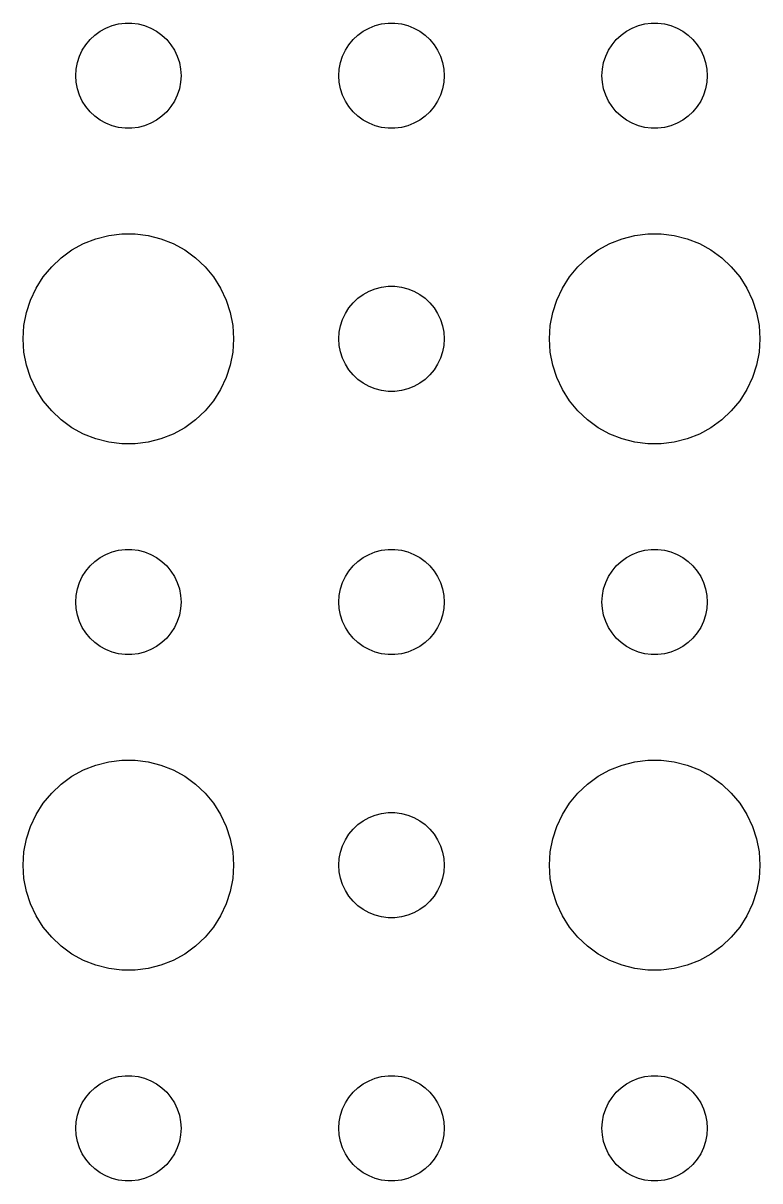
# Model space of a CAD drawing. Header units: metres. Extents: x -134 to 134, y -134 to 134.
# Drawn here: x -25.5 to -4.5, y 28.5 to 61.5 of the extents above; entities that cross this region are included whole.
import ezdxf

# ---------------------------------------------------------------- set-up
doc = ezdxf.new("R2010")
doc.units = ezdxf.units.M

msp = doc.modelspace()

# ---------------------------------------------------------------- linework, layer by layer
for p, q in [((-23.1387, 61.3572), (-22.9635, 61.4266)), ((-22.9635, 61.4266), (-22.7811, 61.4734)), ((-22.7811, 61.4734), (-22.5942, 61.497)), ((-22.5942, 61.497), (-22.4058, 61.497)), ((-22.4058, 61.497), (-22.2189, 61.4734)), ((-22.2189, 61.4734), (-22.0365, 61.4266)), ((-22.0365, 61.4266), (-21.8613, 61.3572)), ((-15.6387, 61.3572), (-15.4635, 61.4266)), ((-15.4635, 61.4266), (-15.2811, 61.4734)), ((-15.2811, 61.4734), (-15.0942, 61.497)), ((-15.0942, 61.497), (-14.9058, 61.497)), ((-14.9058, 61.497), (-14.7189, 61.4734)), ((-14.7189, 61.4734), (-14.5365, 61.4266)), ((-14.5365, 61.4266), (-14.3613, 61.3572)), ((-8.13866, 61.3572), (-7.96352, 61.4266)), ((-7.96352, 61.4266), (-7.78107, 61.4734)), ((-7.78107, 61.4734), (-7.59418, 61.497)), ((-7.59418, 61.497), (-7.40581, 61.497)), ((-7.40581, 61.497), (-7.21892, 61.4734)), ((-7.21892, 61.4734), (-7.03647, 61.4266)), ((-7.03647, 61.4266), (-6.86133, 61.3572)), ((-23.5934, 61.0268), (-23.4561, 61.1558)), ((-23.4561, 61.1558), (-23.3037, 61.2665)), ((-23.3037, 61.2665), (-23.1387, 61.3572)), ((-21.8613, 61.3572), (-21.6963, 61.2665)), ((-21.6963, 61.2665), (-21.5439, 61.1558)), ((-21.5439, 61.1558), (-21.4065, 61.0268)), ((-16.0934, 61.0268), (-15.9561, 61.1558)), ((-15.9561, 61.1558), (-15.8037, 61.2665)), ((-15.8037, 61.2665), (-15.6387, 61.3572)), ((-14.3613, 61.3572), (-14.1963, 61.2665)), ((-14.1963, 61.2665), (-14.0439, 61.1558)), ((-14.0439, 61.1558), (-13.9065, 61.0268)), ((-8.59344, 61.0268), (-8.45613, 61.1558)), ((-8.45613, 61.1558), (-8.30373, 61.2665)), ((-8.30373, 61.2665), (-8.13866, 61.3572)), ((-6.86133, 61.3572), (-6.69626, 61.2665)), ((-6.69626, 61.2665), (-6.54385, 61.1558)), ((-6.54385, 61.1558), (-6.40654, 61.0268)), ((-23.8947, 60.5522), (-23.8145, 60.7226)), ((-23.8145, 60.7226), (-23.7135, 60.8817)), ((-23.7135, 60.8817), (-23.5934, 61.0268)), ((-21.4065, 61.0268), (-21.2865, 60.8817)), ((-21.2865, 60.8817), (-21.1855, 60.7226)), ((-21.1855, 60.7226), (-21.1053, 60.5522)), ((-16.3947, 60.5522), (-16.3145, 60.7226)), ((-16.3145, 60.7226), (-16.2135, 60.8817)), ((-16.2135, 60.8817), (-16.0934, 61.0268)), ((-13.9065, 61.0268), (-13.7865, 60.8817)), ((-13.7865, 60.8817), (-13.6855, 60.7226)), ((-13.6855, 60.7226), (-13.6053, 60.5522)), ((-8.89465, 60.5522), (-8.81445, 60.7226)), ((-8.81445, 60.7226), (-8.71352, 60.8817)), ((-8.71352, 60.8817), (-8.59344, 61.0268)), ((-6.40654, 61.0268), (-6.28647, 60.8817)), ((-6.28647, 60.8817), (-6.18553, 60.7226)), ((-6.18553, 60.7226), (-6.10533, 60.5522)), ((-23.9529, 60.373), (-23.8947, 60.5522)), ((-21.1053, 60.5522), (-21.0471, 60.373)), ((-16.4529, 60.373), (-16.3947, 60.5522)), ((-13.6053, 60.5522), (-13.5471, 60.373)), ((-8.95287, 60.373), (-8.89465, 60.5522)), ((-6.10533, 60.5522), (-6.04712, 60.373)), ((-24, 60), (-23.9882, 60.188)), ((-23.9882, 60.188), (-23.9529, 60.373)), ((-21.0471, 60.373), (-21.0118, 60.188)), ((-21.0118, 60.188), (-21, 60)), ((-16.5, 60), (-16.4882, 60.188)), ((-16.4882, 60.188), (-16.4529, 60.373)), ((-13.5471, 60.373), (-13.5118, 60.188)), ((-13.5118, 60.188), (-13.5, 60)), ((-9, 60), (-8.98816, 60.188)), ((-8.98816, 60.188), (-8.95287, 60.373)), ((-6.04712, 60.373), (-6.01183, 60.188)), ((-6.01183, 60.188), (-6, 60)), ((-23.9882, 59.812), (-24, 60)), ((-23.9529, 59.627), (-23.9882, 59.812)), ((-21.0118, 59.812), (-21.0471, 59.627)), ((-21, 60), (-21.0118, 59.812)), ((-16.4882, 59.812), (-16.5, 60)), ((-16.4529, 59.627), (-16.4882, 59.812)), ((-13.5118, 59.812), (-13.5471, 59.627)), ((-13.5, 60), (-13.5118, 59.812)), ((-8.98816, 59.812), (-9, 60)), ((-8.95287, 59.627), (-8.98816, 59.812)), ((-6.01183, 59.812), (-6.04712, 59.627)), ((-6, 60), (-6.01183, 59.812)), ((-23.8947, 59.4478), (-23.9529, 59.627)), ((-23.8145, 59.2774), (-23.8947, 59.4478)), ((-21.1053, 59.4478), (-21.1855, 59.2774)), ((-21.0471, 59.627), (-21.1053, 59.4478)), ((-16.3947, 59.4478), (-16.4529, 59.627)), ((-16.3145, 59.2774), (-16.3947, 59.4478)), ((-13.6053, 59.4478), (-13.6855, 59.2774)), ((-13.5471, 59.627), (-13.6053, 59.4478)), ((-8.89465, 59.4478), (-8.95287, 59.627)), ((-8.81445, 59.2774), (-8.89465, 59.4478)), ((-6.10533, 59.4478), (-6.18553, 59.2774)), ((-6.04712, 59.627), (-6.10533, 59.4478)), ((-23.7135, 59.1183), (-23.8145, 59.2774)), ((-23.5934, 58.9732), (-23.7135, 59.1183)), ((-21.2865, 59.1183), (-21.4065, 58.9732)), ((-21.1855, 59.2774), (-21.2865, 59.1183)), ((-16.2135, 59.1183), (-16.3145, 59.2774)), ((-16.0934, 58.9732), (-16.2135, 59.1183)), ((-13.7865, 59.1183), (-13.9065, 58.9732)), ((-13.6855, 59.2774), (-13.7865, 59.1183)), ((-8.71352, 59.1183), (-8.81445, 59.2774)), ((-8.59344, 58.9732), (-8.71352, 59.1183)), ((-6.28647, 59.1183), (-6.40654, 58.9732)), ((-6.18553, 59.2774), (-6.28647, 59.1183)), ((-23.4561, 58.8442), (-23.5934, 58.9732)), ((-23.3037, 58.7335), (-23.4561, 58.8442)), ((-23.1387, 58.6428), (-23.3037, 58.7335)), ((-21.6963, 58.7335), (-21.8613, 58.6428)), ((-21.5439, 58.8442), (-21.6963, 58.7335)), ((-21.4065, 58.9732), (-21.5439, 58.8442)), ((-15.9561, 58.8442), (-16.0934, 58.9732)), ((-15.8037, 58.7335), (-15.9561, 58.8442)), ((-15.6387, 58.6428), (-15.8037, 58.7335)), ((-14.1963, 58.7335), (-14.3613, 58.6428)), ((-14.0439, 58.8442), (-14.1963, 58.7335)), ((-13.9065, 58.9732), (-14.0439, 58.8442)), ((-8.45613, 58.8442), (-8.59344, 58.9732)), ((-8.30373, 58.7335), (-8.45613, 58.8442)), ((-8.13866, 58.6428), (-8.30373, 58.7335)), ((-6.69626, 58.7335), (-6.86133, 58.6428)), ((-6.54385, 58.8442), (-6.69626, 58.7335)), ((-6.40654, 58.9732), (-6.54385, 58.8442)), ((-22.9635, 58.5734), (-23.1387, 58.6428)), ((-22.7811, 58.5266), (-22.9635, 58.5734)), ((-22.5942, 58.503), (-22.7811, 58.5266)), ((-22.4058, 58.503), (-22.5942, 58.503)), ((-22.2189, 58.5266), (-22.4058, 58.503)), ((-22.0365, 58.5734), (-22.2189, 58.5266)), ((-21.8613, 58.6428), (-22.0365, 58.5734)), ((-15.4635, 58.5734), (-15.6387, 58.6428)), ((-15.2811, 58.5266), (-15.4635, 58.5734)), ((-15.0942, 58.503), (-15.2811, 58.5266)), ((-14.9058, 58.503), (-15.0942, 58.503)), ((-14.7189, 58.5266), (-14.9058, 58.503)), ((-14.5365, 58.5734), (-14.7189, 58.5266)), ((-14.3613, 58.6428), (-14.5365, 58.5734)), ((-7.96352, 58.5734), (-8.13866, 58.6428)), ((-7.78107, 58.5266), (-7.96352, 58.5734)), ((-7.59418, 58.503), (-7.78107, 58.5266)), ((-7.40581, 58.503), (-7.59418, 58.503)), ((-7.21892, 58.5266), (-7.40581, 58.503)), ((-7.03647, 58.5734), (-7.21892, 58.5266)), ((-6.86133, 58.6428), (-7.03647, 58.5734)), ((-23.427, 55.3532), (-23.0621, 55.4469)), ((-23.0621, 55.4469), (-22.6884, 55.4941)), ((-22.6884, 55.4941), (-22.3116, 55.4941)), ((-22.3116, 55.4941), (-21.9379, 55.4469)), ((-21.9379, 55.4469), (-21.5729, 55.3532)), ((-8.42705, 55.3532), (-8.06213, 55.4469)), ((-8.06213, 55.4469), (-7.68837, 55.4941)), ((-7.68837, 55.4941), (-7.31161, 55.4941)), ((-7.31161, 55.4941), (-6.93785, 55.4469)), ((-6.93785, 55.4469), (-6.57294, 55.3532)), ((-24.1075, 55.033), (-23.7773, 55.2145)), ((-23.7773, 55.2145), (-23.427, 55.3532)), ((-21.5729, 55.3532), (-21.2227, 55.2145)), ((-21.2227, 55.2145), (-20.8925, 55.033)), ((-9.10747, 55.033), (-8.77733, 55.2145)), ((-8.77733, 55.2145), (-8.42705, 55.3532)), ((-6.57294, 55.3532), (-6.22266, 55.2145)), ((-6.22266, 55.2145), (-5.89252, 55.033)), ((-24.6869, 54.5536), (-24.4123, 54.8115)), ((-24.4123, 54.8115), (-24.1075, 55.033)), ((-20.8925, 55.033), (-20.5877, 54.8115)), ((-20.5877, 54.8115), (-20.3131, 54.5536)), ((-9.6869, 54.5536), (-9.41226, 54.8115)), ((-9.41226, 54.8115), (-9.10747, 55.033)), ((-5.89252, 55.033), (-5.58772, 54.8115)), ((-5.58772, 54.8115), (-5.31308, 54.5536)), ((-24.927, 54.2634), (-24.6869, 54.5536)), ((-20.3131, 54.5536), (-20.0729, 54.2634)), ((-9.92705, 54.2634), (-9.6869, 54.5536)), ((-5.31308, 54.5536), (-5.07294, 54.2634)), ((-25.1289, 53.9453), (-24.927, 54.2634)), ((-20.0729, 54.2634), (-19.8711, 53.9453)), ((-10.1289, 53.9453), (-9.92705, 54.2634)), ((-5.07294, 54.2634), (-4.87108, 53.9453)), ((-25.2893, 53.6044), (-25.1289, 53.9453)), ((-19.8711, 53.9453), (-19.7107, 53.6044)), ((-15.8037, 53.7665), (-15.6387, 53.8572)), ((-15.6387, 53.8572), (-15.4635, 53.9266)), ((-15.4635, 53.9266), (-15.2811, 53.9734)), ((-15.2811, 53.9734), (-15.0942, 53.997)), ((-15.0942, 53.997), (-14.9058, 53.997)), ((-14.9058, 53.997), (-14.7189, 53.9734)), ((-14.7189, 53.9734), (-14.5365, 53.9266)), ((-14.5365, 53.9266), (-14.3613, 53.8572)), ((-14.3613, 53.8572), (-14.1963, 53.7665)), ((-10.2893, 53.6044), (-10.1289, 53.9453)), ((-4.87108, 53.9453), (-4.71066, 53.6044)), ((-25.4057, 53.2461), (-25.2893, 53.6044)), ((-19.7107, 53.6044), (-19.5942, 53.2461)), ((-16.2135, 53.3817), (-16.0934, 53.5268)), ((-16.0934, 53.5268), (-15.9561, 53.6558)), ((-15.9561, 53.6558), (-15.8037, 53.7665)), ((-14.1963, 53.7665), (-14.0439, 53.6558)), ((-14.0439, 53.6558), (-13.9065, 53.5268)), ((-13.9065, 53.5268), (-13.7865, 53.3817)), ((-10.4057, 53.2461), (-10.2893, 53.6044)), ((-4.71066, 53.6044), (-4.59424, 53.2461)), ((-25.4763, 52.876), (-25.4057, 53.2461)), ((-19.5942, 53.2461), (-19.5237, 52.876)), ((-16.3947, 53.0522), (-16.3145, 53.2226)), ((-16.3145, 53.2226), (-16.2135, 53.3817)), ((-13.7865, 53.3817), (-13.6855, 53.2226)), ((-13.6855, 53.2226), (-13.6053, 53.0522)), ((-10.4763, 52.876), (-10.4057, 53.2461)), ((-4.59424, 53.2461), (-4.52365, 52.876)), ((-25.5, 52.5), (-25.4763, 52.876)), ((-19.5237, 52.876), (-19.5, 52.5)), ((-16.4882, 52.688), (-16.4529, 52.873)), ((-16.4529, 52.873), (-16.3947, 53.0522)), ((-13.6053, 53.0522), (-13.5471, 52.873)), ((-13.5471, 52.873), (-13.5118, 52.688)), ((-10.5, 52.5), (-10.4763, 52.876)), ((-4.52365, 52.876), (-4.5, 52.5)), ((-25.4763, 52.124), (-25.5, 52.5)), ((-19.5, 52.5), (-19.5237, 52.124)), ((-16.5, 52.5), (-16.4882, 52.688)), ((-16.4882, 52.312), (-16.5, 52.5)), ((-13.5118, 52.688), (-13.5, 52.5)), ((-13.5, 52.5), (-13.5118, 52.312)), ((-10.4763, 52.124), (-10.5, 52.5)), ((-4.5, 52.5), (-4.52365, 52.124)), ((-16.4529, 52.127), (-16.4882, 52.312)), ((-13.5118, 52.312), (-13.5471, 52.127)), ((-25.4057, 51.7539), (-25.4763, 52.124)), ((-19.5237, 52.124), (-19.5942, 51.7539)), ((-16.3947, 51.9478), (-16.4529, 52.127)), ((-16.3145, 51.7774), (-16.3947, 51.9478)), ((-13.6053, 51.9478), (-13.6855, 51.7774)), ((-13.5471, 52.127), (-13.6053, 51.9478)), ((-10.4057, 51.7539), (-10.4763, 52.124)), ((-4.52365, 52.124), (-4.59424, 51.7539)), ((-25.2893, 51.3956), (-25.4057, 51.7539)), ((-19.5942, 51.7539), (-19.7107, 51.3956)), ((-16.2135, 51.6183), (-16.3145, 51.7774)), ((-16.0934, 51.4732), (-16.2135, 51.6183)), ((-15.9561, 51.3442), (-16.0934, 51.4732)), ((-13.9065, 51.4732), (-14.0439, 51.3442)), ((-13.7865, 51.6183), (-13.9065, 51.4732)), ((-13.6855, 51.7774), (-13.7865, 51.6183)), ((-10.2893, 51.3956), (-10.4057, 51.7539)), ((-4.59424, 51.7539), (-4.71066, 51.3956)), ((-25.1289, 51.0547), (-25.2893, 51.3956)), ((-19.7107, 51.3956), (-19.8711, 51.0547)), ((-15.8037, 51.2335), (-15.9561, 51.3442)), ((-15.6387, 51.1428), (-15.8037, 51.2335)), ((-15.4635, 51.0734), (-15.6387, 51.1428)), ((-14.3613, 51.1428), (-14.5365, 51.0734)), ((-14.1963, 51.2335), (-14.3613, 51.1428)), ((-14.0439, 51.3442), (-14.1963, 51.2335)), ((-10.1289, 51.0547), (-10.2893, 51.3956)), ((-4.71066, 51.3956), (-4.87108, 51.0547)), ((-24.927, 50.7366), (-25.1289, 51.0547)), ((-19.8711, 51.0547), (-20.0729, 50.7366)), ((-15.2811, 51.0266), (-15.4635, 51.0734)), ((-15.0942, 51.003), (-15.2811, 51.0266)), ((-14.9058, 51.003), (-15.0942, 51.003)), ((-14.7189, 51.0266), (-14.9058, 51.003)), ((-14.5365, 51.0734), (-14.7189, 51.0266)), ((-9.92705, 50.7366), (-10.1289, 51.0547)), ((-4.87108, 51.0547), (-5.07294, 50.7366)), ((-24.6869, 50.4464), (-24.927, 50.7366)), ((-20.0729, 50.7366), (-20.3131, 50.4464)), ((-9.6869, 50.4464), (-9.92705, 50.7366)), ((-5.07294, 50.7366), (-5.31308, 50.4464)), ((-24.4123, 50.1885), (-24.6869, 50.4464)), ((-24.1075, 49.967), (-24.4123, 50.1885)), ((-20.5877, 50.1885), (-20.8925, 49.967)), ((-20.3131, 50.4464), (-20.5877, 50.1885)), ((-9.41226, 50.1885), (-9.6869, 50.4464)), ((-9.10747, 49.967), (-9.41226, 50.1885)), ((-5.58772, 50.1885), (-5.89252, 49.967)), ((-5.31308, 50.4464), (-5.58772, 50.1885)), ((-23.7773, 49.7855), (-24.1075, 49.967)), ((-20.8925, 49.967), (-21.2227, 49.7855)), ((-8.77733, 49.7855), (-9.10747, 49.967)), ((-5.89252, 49.967), (-6.22266, 49.7855)), ((-23.427, 49.6468), (-23.7773, 49.7855)), ((-23.0621, 49.5531), (-23.427, 49.6468)), ((-22.6884, 49.5059), (-23.0621, 49.5531)), ((-22.3116, 49.5059), (-22.6884, 49.5059)), ((-21.9379, 49.5531), (-22.3116, 49.5059)), ((-21.5729, 49.6468), (-21.9379, 49.5531)), ((-21.2227, 49.7855), (-21.5729, 49.6468)), ((-8.42705, 49.6468), (-8.77733, 49.7855)), ((-8.06213, 49.5531), (-8.42705, 49.6468)), ((-7.68837, 49.5059), (-8.06213, 49.5531)), ((-7.31161, 49.5059), (-7.68837, 49.5059)), ((-6.93785, 49.5531), (-7.31161, 49.5059)), ((-6.57294, 49.6468), (-6.93785, 49.5531)), ((-6.22266, 49.7855), (-6.57294, 49.6468)), ((-23.4561, 46.1558), (-23.3037, 46.2665)), ((-23.3037, 46.2665), (-23.1387, 46.3572)), ((-23.1387, 46.3572), (-22.9635, 46.4266)), ((-22.9635, 46.4266), (-22.7811, 46.4734)), ((-22.7811, 46.4734), (-22.5942, 46.497)), ((-22.5942, 46.497), (-22.4058, 46.497)), ((-22.4058, 46.497), (-22.2189, 46.4734)), ((-22.2189, 46.4734), (-22.0365, 46.4266)), ((-22.0365, 46.4266), (-21.8613, 46.3572)), ((-21.8613, 46.3572), (-21.6963, 46.2665)), ((-21.6963, 46.2665), (-21.5439, 46.1558)), ((-15.9561, 46.1558), (-15.8037, 46.2665)), ((-15.8037, 46.2665), (-15.6387, 46.3572)), ((-15.6387, 46.3572), (-15.4635, 46.4266)), ((-15.4635, 46.4266), (-15.2811, 46.4734)), ((-15.2811, 46.4734), (-15.0942, 46.497)), ((-15.0942, 46.497), (-14.9058, 46.497)), ((-14.9058, 46.497), (-14.7189, 46.4734)), ((-14.7189, 46.4734), (-14.5365, 46.4266)), ((-14.5365, 46.4266), (-14.3613, 46.3572)), ((-14.3613, 46.3572), (-14.1963, 46.2665)), ((-14.1963, 46.2665), (-14.0439, 46.1558)), ((-8.45613, 46.1558), (-8.30373, 46.2665)), ((-8.30373, 46.2665), (-8.13866, 46.3572)), ((-8.13866, 46.3572), (-7.96352, 46.4266)), ((-7.96352, 46.4266), (-7.78107, 46.4734)), ((-7.78107, 46.4734), (-7.59418, 46.497)), ((-7.59418, 46.497), (-7.40581, 46.497)), ((-7.40581, 46.497), (-7.21892, 46.4734)), ((-7.21892, 46.4734), (-7.03647, 46.4266)), ((-7.03647, 46.4266), (-6.86133, 46.3572)), ((-6.86133, 46.3572), (-6.69626, 46.2665)), ((-6.69626, 46.2665), (-6.54385, 46.1558)), ((-23.8145, 45.7226), (-23.7135, 45.8817)), ((-23.7135, 45.8817), (-23.5934, 46.0268)), ((-23.5934, 46.0268), (-23.4561, 46.1558)), ((-21.5439, 46.1558), (-21.4065, 46.0268)), ((-21.4065, 46.0268), (-21.2865, 45.8817)), ((-21.2865, 45.8817), (-21.1855, 45.7226)), ((-16.3145, 45.7226), (-16.2135, 45.8817)), ((-16.2135, 45.8817), (-16.0934, 46.0268)), ((-16.0934, 46.0268), (-15.9561, 46.1558)), ((-14.0439, 46.1558), (-13.9065, 46.0268)), ((-13.9065, 46.0268), (-13.7865, 45.8817)), ((-13.7865, 45.8817), (-13.6855, 45.7226)), ((-8.81445, 45.7226), (-8.71352, 45.8817)), ((-8.71352, 45.8817), (-8.59344, 46.0268)), ((-8.59344, 46.0268), (-8.45613, 46.1558)), ((-6.54385, 46.1558), (-6.40654, 46.0268)), ((-6.40654, 46.0268), (-6.28647, 45.8817)), ((-6.28647, 45.8817), (-6.18553, 45.7226)), ((-23.9529, 45.373), (-23.8947, 45.5522)), ((-23.8947, 45.5522), (-23.8145, 45.7226)), ((-21.1855, 45.7226), (-21.1053, 45.5522)), ((-21.1053, 45.5522), (-21.0471, 45.373)), ((-16.4529, 45.373), (-16.3947, 45.5522)), ((-16.3947, 45.5522), (-16.3145, 45.7226)), ((-13.6855, 45.7226), (-13.6053, 45.5522)), ((-13.6053, 45.5522), (-13.5471, 45.373)), ((-8.95287, 45.373), (-8.89465, 45.5522)), ((-8.89465, 45.5522), (-8.81445, 45.7226)), ((-6.18553, 45.7226), (-6.10533, 45.5522)), ((-6.10533, 45.5522), (-6.04712, 45.373)), ((-23.9882, 45.188), (-23.9529, 45.373)), ((-21.0471, 45.373), (-21.0118, 45.188)), ((-16.4882, 45.188), (-16.4529, 45.373)), ((-13.5471, 45.373), (-13.5118, 45.188)), ((-8.98816, 45.188), (-8.95287, 45.373)), ((-6.04712, 45.373), (-6.01183, 45.188)), ((-24, 45), (-23.9882, 45.188)), ((-23.9882, 44.812), (-24, 45)), ((-21.0118, 45.188), (-21, 45)), ((-21, 45), (-21.0118, 44.812)), ((-16.5, 45), (-16.4882, 45.188)), ((-16.4882, 44.812), (-16.5, 45)), ((-13.5118, 45.188), (-13.5, 45)), ((-13.5, 45), (-13.5118, 44.812)), ((-9, 45), (-8.98816, 45.188)), ((-8.98816, 44.812), (-9, 45)), ((-6.01183, 45.188), (-6, 45)), ((-6, 45), (-6.01183, 44.812)), ((-23.9529, 44.627), (-23.9882, 44.812)), ((-23.8947, 44.4478), (-23.9529, 44.627)), ((-21.0471, 44.627), (-21.1053, 44.4478)), ((-21.0118, 44.812), (-21.0471, 44.627)), ((-16.4529, 44.627), (-16.4882, 44.812)), ((-16.3947, 44.4478), (-16.4529, 44.627)), ((-13.5471, 44.627), (-13.6053, 44.4478)), ((-13.5118, 44.812), (-13.5471, 44.627)), ((-8.95287, 44.627), (-8.98816, 44.812)), ((-8.89465, 44.4478), (-8.95287, 44.627)), ((-6.04712, 44.627), (-6.10533, 44.4478)), ((-6.01183, 44.812), (-6.04712, 44.627)), ((-23.8145, 44.2774), (-23.8947, 44.4478)), ((-23.7135, 44.1183), (-23.8145, 44.2774)), ((-21.1855, 44.2774), (-21.2865, 44.1183)), ((-21.1053, 44.4478), (-21.1855, 44.2774)), ((-16.3145, 44.2774), (-16.3947, 44.4478)), ((-16.2135, 44.1183), (-16.3145, 44.2774)), ((-13.6855, 44.2774), (-13.7865, 44.1183)), ((-13.6053, 44.4478), (-13.6855, 44.2774)), ((-8.81445, 44.2774), (-8.89465, 44.4478)), ((-8.71352, 44.1183), (-8.81445, 44.2774)), ((-6.18553, 44.2774), (-6.28647, 44.1183)), ((-6.10533, 44.4478), (-6.18553, 44.2774)), ((-23.5934, 43.9732), (-23.7135, 44.1183)), ((-23.4561, 43.8442), (-23.5934, 43.9732)), ((-21.4065, 43.9732), (-21.5439, 43.8442)), ((-21.2865, 44.1183), (-21.4065, 43.9732)), ((-16.0934, 43.9732), (-16.2135, 44.1183)), ((-15.9561, 43.8442), (-16.0934, 43.9732)), ((-13.9065, 43.9732), (-14.0439, 43.8442)), ((-13.7865, 44.1183), (-13.9065, 43.9732)), ((-8.59344, 43.9732), (-8.71352, 44.1183)), ((-8.45613, 43.8442), (-8.59344, 43.9732)), ((-6.40654, 43.9732), (-6.54385, 43.8442)), ((-6.28647, 44.1183), (-6.40654, 43.9732)), ((-23.3037, 43.7335), (-23.4561, 43.8442)), ((-23.1387, 43.6428), (-23.3037, 43.7335)), ((-22.9635, 43.5734), (-23.1387, 43.6428)), ((-22.7811, 43.5266), (-22.9635, 43.5734)), ((-22.0365, 43.5734), (-22.2189, 43.5266)), ((-21.8613, 43.6428), (-22.0365, 43.5734)), ((-21.6963, 43.7335), (-21.8613, 43.6428)), ((-21.5439, 43.8442), (-21.6963, 43.7335)), ((-15.8037, 43.7335), (-15.9561, 43.8442)), ((-15.6387, 43.6428), (-15.8037, 43.7335)), ((-15.4635, 43.5734), (-15.6387, 43.6428)), ((-15.2811, 43.5266), (-15.4635, 43.5734)), ((-14.5365, 43.5734), (-14.7189, 43.5266)), ((-14.3613, 43.6428), (-14.5365, 43.5734)), ((-14.1963, 43.7335), (-14.3613, 43.6428)), ((-14.0439, 43.8442), (-14.1963, 43.7335)), ((-8.30373, 43.7335), (-8.45613, 43.8442)), ((-8.13866, 43.6428), (-8.30373, 43.7335)), ((-7.96352, 43.5734), (-8.13866, 43.6428)), ((-7.78107, 43.5266), (-7.96352, 43.5734)), ((-7.03647, 43.5734), (-7.21892, 43.5266)), ((-6.86133, 43.6428), (-7.03647, 43.5734)), ((-6.69626, 43.7335), (-6.86133, 43.6428)), ((-6.54385, 43.8442), (-6.69626, 43.7335)), ((-22.5942, 43.503), (-22.7811, 43.5266)), ((-22.4058, 43.503), (-22.5942, 43.503)), ((-22.2189, 43.5266), (-22.4058, 43.503)), ((-15.0942, 43.503), (-15.2811, 43.5266)), ((-14.9058, 43.503), (-15.0942, 43.503)), ((-14.7189, 43.5266), (-14.9058, 43.503)), ((-7.59418, 43.503), (-7.78107, 43.5266)), ((-7.40581, 43.503), (-7.59418, 43.503)), ((-7.21892, 43.5266), (-7.40581, 43.503)), ((-23.7773, 40.2145), (-23.427, 40.3532)), ((-23.427, 40.3532), (-23.0621, 40.4469)), ((-23.0621, 40.4469), (-22.6884, 40.4941)), ((-22.6884, 40.4941), (-22.3116, 40.4941)), ((-22.3116, 40.4941), (-21.9379, 40.4469)), ((-21.9379, 40.4469), (-21.5729, 40.3532)), ((-21.5729, 40.3532), (-21.2227, 40.2145)), ((-8.77733, 40.2145), (-8.42705, 40.3532)), ((-8.42705, 40.3532), (-8.06213, 40.4469)), ((-8.06213, 40.4469), (-7.68837, 40.4941)), ((-7.68837, 40.4941), (-7.31161, 40.4941)), ((-7.31161, 40.4941), (-6.93785, 40.4469)), ((-6.93785, 40.4469), (-6.57294, 40.3532)), ((-6.57294, 40.3532), (-6.22266, 40.2145)), ((-24.4123, 39.8115), (-24.1075, 40.033)), ((-24.1075, 40.033), (-23.7773, 40.2145)), ((-21.2227, 40.2145), (-20.8925, 40.033)), ((-20.8925, 40.033), (-20.5877, 39.8115)), ((-9.41226, 39.8115), (-9.10747, 40.033)), ((-9.10747, 40.033), (-8.77733, 40.2145)), ((-6.22266, 40.2145), (-5.89252, 40.033)), ((-5.89252, 40.033), (-5.58772, 39.8115)), ((-24.6869, 39.5536), (-24.4123, 39.8115)), ((-20.5877, 39.8115), (-20.3131, 39.5536)), ((-9.6869, 39.5536), (-9.41226, 39.8115)), ((-5.58772, 39.8115), (-5.31308, 39.5536)), ((-25.1289, 38.9453), (-24.927, 39.2634)), ((-24.927, 39.2634), (-24.6869, 39.5536)), ((-20.3131, 39.5536), (-20.0729, 39.2634)), ((-20.0729, 39.2634), (-19.8711, 38.9453)), ((-10.1289, 38.9453), (-9.92705, 39.2634)), ((-9.92705, 39.2634), (-9.6869, 39.5536)), ((-5.31308, 39.5536), (-5.07294, 39.2634)), ((-5.07294, 39.2634), (-4.87108, 38.9453)), ((-25.2893, 38.6044), (-25.1289, 38.9453)), ((-19.8711, 38.9453), (-19.7107, 38.6044)), ((-15.4635, 38.9266), (-15.2811, 38.9734)), ((-15.2811, 38.9734), (-15.0942, 38.997)), ((-15.0942, 38.997), (-14.9058, 38.997)), ((-14.9058, 38.997), (-14.7189, 38.9734)), ((-14.7189, 38.9734), (-14.5365, 38.9266)), ((-10.2893, 38.6044), (-10.1289, 38.9453)), ((-4.87108, 38.9453), (-4.71066, 38.6044)), ((-25.4057, 38.2461), (-25.2893, 38.6044)), ((-19.7107, 38.6044), (-19.5942, 38.2461)), ((-16.0934, 38.5268), (-15.9561, 38.6558)), ((-15.9561, 38.6558), (-15.8037, 38.7665)), ((-15.8037, 38.7665), (-15.6387, 38.8572)), ((-15.6387, 38.8572), (-15.4635, 38.9266)), ((-14.5365, 38.9266), (-14.3613, 38.8572)), ((-14.3613, 38.8572), (-14.1963, 38.7665)), ((-14.1963, 38.7665), (-14.0439, 38.6558)), ((-14.0439, 38.6558), (-13.9065, 38.5268)), ((-10.4057, 38.2461), (-10.2893, 38.6044)), ((-4.71066, 38.6044), (-4.59424, 38.2461)), ((-16.3145, 38.2226), (-16.2135, 38.3817)), ((-16.2135, 38.3817), (-16.0934, 38.5268)), ((-13.9065, 38.5268), (-13.7865, 38.3817)), ((-13.7865, 38.3817), (-13.6855, 38.2226)), ((-25.4763, 37.876), (-25.4057, 38.2461)), ((-19.5942, 38.2461), (-19.5237, 37.876)), ((-16.4529, 37.873), (-16.3947, 38.0522)), ((-16.3947, 38.0522), (-16.3145, 38.2226)), ((-13.6855, 38.2226), (-13.6053, 38.0522)), ((-13.6053, 38.0522), (-13.5471, 37.873)), ((-10.4763, 37.876), (-10.4057, 38.2461)), ((-4.59424, 38.2461), (-4.52365, 37.876)), ((-25.5, 37.5), (-25.4763, 37.876)), ((-19.5237, 37.876), (-19.5, 37.5)), ((-16.5, 37.5), (-16.4882, 37.688)), ((-16.4882, 37.688), (-16.4529, 37.873)), ((-13.5471, 37.873), (-13.5118, 37.688)), ((-13.5118, 37.688), (-13.5, 37.5)), ((-10.5, 37.5), (-10.4763, 37.876)), ((-4.52365, 37.876), (-4.5, 37.5)), ((-25.4763, 37.124), (-25.5, 37.5)), ((-19.5, 37.5), (-19.5237, 37.124)), ((-16.4882, 37.312), (-16.5, 37.5)), ((-16.4529, 37.127), (-16.4882, 37.312)), ((-13.5118, 37.312), (-13.5471, 37.127)), ((-13.5, 37.5), (-13.5118, 37.312)), ((-10.4763, 37.124), (-10.5, 37.5)), ((-4.5, 37.5), (-4.52365, 37.124)), ((-25.4057, 36.7539), (-25.4763, 37.124)), ((-19.5237, 37.124), (-19.5942, 36.7539)), ((-16.3947, 36.9478), (-16.4529, 37.127)), ((-13.5471, 37.127), (-13.6053, 36.9478)), ((-10.4057, 36.7539), (-10.4763, 37.124)), ((-4.52365, 37.124), (-4.59424, 36.7539)), ((-25.2893, 36.3956), (-25.4057, 36.7539)), ((-19.5942, 36.7539), (-19.7107, 36.3956)), ((-16.3145, 36.7774), (-16.3947, 36.9478)), ((-16.2135, 36.6183), (-16.3145, 36.7774)), ((-13.6855, 36.7774), (-13.7865, 36.6183)), ((-13.6053, 36.9478), (-13.6855, 36.7774)), ((-10.2893, 36.3956), (-10.4057, 36.7539)), ((-4.59424, 36.7539), (-4.71066, 36.3956)), ((-25.1289, 36.0547), (-25.2893, 36.3956)), ((-19.7107, 36.3956), (-19.8711, 36.0547)), ((-16.0934, 36.4732), (-16.2135, 36.6183)), ((-15.9561, 36.3442), (-16.0934, 36.4732)), ((-15.8037, 36.2335), (-15.9561, 36.3442)), ((-14.0439, 36.3442), (-14.1963, 36.2335)), ((-13.9065, 36.4732), (-14.0439, 36.3442)), ((-13.7865, 36.6183), (-13.9065, 36.4732)), ((-10.1289, 36.0547), (-10.2893, 36.3956)), ((-4.71066, 36.3956), (-4.87108, 36.0547)), ((-24.927, 35.7366), (-25.1289, 36.0547)), ((-19.8711, 36.0547), (-20.0729, 35.7366)), ((-15.6387, 36.1428), (-15.8037, 36.2335)), ((-15.4635, 36.0734), (-15.6387, 36.1428)), ((-15.2811, 36.0266), (-15.4635, 36.0734)), ((-15.0942, 36.003), (-15.2811, 36.0266)), ((-14.9058, 36.003), (-15.0942, 36.003)), ((-14.7189, 36.0266), (-14.9058, 36.003)), ((-14.5365, 36.0734), (-14.7189, 36.0266)), ((-14.3613, 36.1428), (-14.5365, 36.0734)), ((-14.1963, 36.2335), (-14.3613, 36.1428)), ((-9.92705, 35.7366), (-10.1289, 36.0547)), ((-4.87108, 36.0547), (-5.07294, 35.7366)), ((-24.6869, 35.4464), (-24.927, 35.7366)), ((-20.0729, 35.7366), (-20.3131, 35.4464)), ((-9.6869, 35.4464), (-9.92705, 35.7366)), ((-5.07294, 35.7366), (-5.31308, 35.4464)), ((-24.4123, 35.1885), (-24.6869, 35.4464)), ((-20.3131, 35.4464), (-20.5877, 35.1885)), ((-9.41226, 35.1885), (-9.6869, 35.4464)), ((-5.31308, 35.4464), (-5.58772, 35.1885)), ((-24.1075, 34.967), (-24.4123, 35.1885)), ((-20.5877, 35.1885), (-20.8925, 34.967)), ((-9.10747, 34.967), (-9.41226, 35.1885)), ((-5.58772, 35.1885), (-5.89252, 34.967)), ((-23.7773, 34.7855), (-24.1075, 34.967)), ((-23.427, 34.6468), (-23.7773, 34.7855)), ((-23.0621, 34.5531), (-23.427, 34.6468)), ((-21.5729, 34.6468), (-21.9379, 34.5531)), ((-21.2227, 34.7855), (-21.5729, 34.6468)), ((-20.8925, 34.967), (-21.2227, 34.7855)), ((-8.77733, 34.7855), (-9.10747, 34.967)), ((-8.42705, 34.6468), (-8.77733, 34.7855)), ((-8.06213, 34.5531), (-8.42705, 34.6468)), ((-6.57294, 34.6468), (-6.93785, 34.5531)), ((-6.22266, 34.7855), (-6.57294, 34.6468)), ((-5.89252, 34.967), (-6.22266, 34.7855)), ((-22.6884, 34.5059), (-23.0621, 34.5531)), ((-22.3116, 34.5059), (-22.6884, 34.5059)), ((-21.9379, 34.5531), (-22.3116, 34.5059)), ((-7.68837, 34.5059), (-8.06213, 34.5531)), ((-7.31161, 34.5059), (-7.68837, 34.5059)), ((-6.93785, 34.5531), (-7.31161, 34.5059)), ((-23.3037, 31.2665), (-23.1387, 31.3572)), ((-23.1387, 31.3572), (-22.9635, 31.4266)), ((-22.9635, 31.4266), (-22.7811, 31.4734)), ((-22.7811, 31.4734), (-22.5942, 31.497)), ((-22.5942, 31.497), (-22.4058, 31.497)), ((-22.4058, 31.497), (-22.2189, 31.4734)), ((-22.2189, 31.4734), (-22.0365, 31.4266)), ((-22.0365, 31.4266), (-21.8613, 31.3572)), ((-21.8613, 31.3572), (-21.6963, 31.2665)), ((-15.8037, 31.2665), (-15.6387, 31.3572)), ((-15.6387, 31.3572), (-15.4635, 31.4266)), ((-15.4635, 31.4266), (-15.2811, 31.4734)), ((-15.2811, 31.4734), (-15.0942, 31.497)), ((-15.0942, 31.497), (-14.9058, 31.497)), ((-14.9058, 31.497), (-14.7189, 31.4734)), ((-14.7189, 31.4734), (-14.5365, 31.4266)), ((-14.5365, 31.4266), (-14.3613, 31.3572)), ((-14.3613, 31.3572), (-14.1963, 31.2665)), ((-8.30373, 31.2665), (-8.13866, 31.3572)), ((-8.13866, 31.3572), (-7.96352, 31.4266)), ((-7.96352, 31.4266), (-7.78107, 31.4734)), ((-7.78107, 31.4734), (-7.59418, 31.497)), ((-7.59418, 31.497), (-7.40581, 31.497)), ((-7.40581, 31.497), (-7.21892, 31.4734)), ((-7.21892, 31.4734), (-7.03647, 31.4266)), ((-7.03647, 31.4266), (-6.86133, 31.3572)), ((-6.86133, 31.3572), (-6.69626, 31.2665)), ((-23.7135, 30.8817), (-23.5934, 31.0268)), ((-23.5934, 31.0268), (-23.4561, 31.1558)), ((-23.4561, 31.1558), (-23.3037, 31.2665)), ((-21.6963, 31.2665), (-21.5439, 31.1558)), ((-21.5439, 31.1558), (-21.4065, 31.0268)), ((-21.4065, 31.0268), (-21.2865, 30.8817)), ((-16.2135, 30.8817), (-16.0934, 31.0268)), ((-16.0934, 31.0268), (-15.9561, 31.1558)), ((-15.9561, 31.1558), (-15.8037, 31.2665)), ((-14.1963, 31.2665), (-14.0439, 31.1558)), ((-14.0439, 31.1558), (-13.9065, 31.0268)), ((-13.9065, 31.0268), (-13.7865, 30.8817)), ((-8.71352, 30.8817), (-8.59344, 31.0268)), ((-8.59344, 31.0268), (-8.45613, 31.1558)), ((-8.45613, 31.1558), (-8.30373, 31.2665)), ((-6.69626, 31.2665), (-6.54385, 31.1558)), ((-6.54385, 31.1558), (-6.40654, 31.0268)), ((-6.40654, 31.0268), (-6.28647, 30.8817)), ((-23.8947, 30.5522), (-23.8145, 30.7226)), ((-23.8145, 30.7226), (-23.7135, 30.8817)), ((-21.2865, 30.8817), (-21.1855, 30.7226)), ((-21.1855, 30.7226), (-21.1053, 30.5522)), ((-16.3947, 30.5522), (-16.3145, 30.7226)), ((-16.3145, 30.7226), (-16.2135, 30.8817)), ((-13.7865, 30.8817), (-13.6855, 30.7226)), ((-13.6855, 30.7226), (-13.6053, 30.5522)), ((-8.89465, 30.5522), (-8.81445, 30.7226)), ((-8.81445, 30.7226), (-8.71352, 30.8817)), ((-6.28647, 30.8817), (-6.18553, 30.7226)), ((-6.18553, 30.7226), (-6.10533, 30.5522)), ((-23.9882, 30.188), (-23.9529, 30.373)), ((-23.9529, 30.373), (-23.8947, 30.5522)), ((-21.1053, 30.5522), (-21.0471, 30.373)), ((-21.0471, 30.373), (-21.0118, 30.188)), ((-16.4882, 30.188), (-16.4529, 30.373)), ((-16.4529, 30.373), (-16.3947, 30.5522)), ((-13.6053, 30.5522), (-13.5471, 30.373)), ((-13.5471, 30.373), (-13.5118, 30.188)), ((-8.98816, 30.188), (-8.95287, 30.373)), ((-8.95287, 30.373), (-8.89465, 30.5522)), ((-6.10533, 30.5522), (-6.04712, 30.373)), ((-6.04712, 30.373), (-6.01183, 30.188)), ((-24, 30), (-23.9882, 30.188)), ((-21.0118, 30.188), (-21, 30)), ((-16.5, 30), (-16.4882, 30.188)), ((-13.5118, 30.188), (-13.5, 30)), ((-9, 30), (-8.98816, 30.188)), ((-6.01183, 30.188), (-6, 30)), ((-23.9882, 29.812), (-24, 30)), ((-23.9529, 29.627), (-23.9882, 29.812)), ((-21.0118, 29.812), (-21.0471, 29.627)), ((-21, 30), (-21.0118, 29.812)), ((-16.4882, 29.812), (-16.5, 30)), ((-16.4529, 29.627), (-16.4882, 29.812)), ((-13.5118, 29.812), (-13.5471, 29.627)), ((-13.5, 30), (-13.5118, 29.812)), ((-8.98816, 29.812), (-9, 30)), ((-8.95287, 29.627), (-8.98816, 29.812)), ((-6.01183, 29.812), (-6.04712, 29.627)), ((-6, 30), (-6.01183, 29.812)), ((-23.8947, 29.4478), (-23.9529, 29.627)), ((-23.8145, 29.2774), (-23.8947, 29.4478)), ((-21.1053, 29.4478), (-21.1855, 29.2774)), ((-21.0471, 29.627), (-21.1053, 29.4478)), ((-16.3947, 29.4478), (-16.4529, 29.627)), ((-16.3145, 29.2774), (-16.3947, 29.4478)), ((-13.6053, 29.4478), (-13.6855, 29.2774)), ((-13.5471, 29.627), (-13.6053, 29.4478)), ((-8.89465, 29.4478), (-8.95287, 29.627)), ((-8.81445, 29.2774), (-8.89465, 29.4478)), ((-6.10533, 29.4478), (-6.18553, 29.2774)), ((-6.04712, 29.627), (-6.10533, 29.4478)), ((-23.7135, 29.1183), (-23.8145, 29.2774)), ((-23.5934, 28.9732), (-23.7135, 29.1183)), ((-21.2865, 29.1183), (-21.4065, 28.9732)), ((-21.1855, 29.2774), (-21.2865, 29.1183)), ((-16.2135, 29.1183), (-16.3145, 29.2774)), ((-16.0934, 28.9732), (-16.2135, 29.1183)), ((-13.7865, 29.1183), (-13.9065, 28.9732)), ((-13.6855, 29.2774), (-13.7865, 29.1183)), ((-8.71352, 29.1183), (-8.81445, 29.2774)), ((-8.59344, 28.9732), (-8.71352, 29.1183)), ((-6.28647, 29.1183), (-6.40654, 28.9732)), ((-6.18553, 29.2774), (-6.28647, 29.1183)), ((-23.4561, 28.8442), (-23.5934, 28.9732)), ((-23.3037, 28.7335), (-23.4561, 28.8442)), ((-23.1387, 28.6427), (-23.3037, 28.7335)), ((-21.6963, 28.7335), (-21.8613, 28.6427)), ((-21.5439, 28.8442), (-21.6963, 28.7335)), ((-21.4065, 28.9732), (-21.5439, 28.8442)), ((-15.9561, 28.8442), (-16.0934, 28.9732)), ((-15.8037, 28.7335), (-15.9561, 28.8442)), ((-15.6387, 28.6427), (-15.8037, 28.7335)), ((-14.1963, 28.7335), (-14.3613, 28.6427)), ((-14.0439, 28.8442), (-14.1963, 28.7335)), ((-13.9065, 28.9732), (-14.0439, 28.8442)), ((-8.45613, 28.8442), (-8.59344, 28.9732)), ((-8.30373, 28.7335), (-8.45613, 28.8442)), ((-8.13866, 28.6427), (-8.30373, 28.7335)), ((-6.69626, 28.7335), (-6.86133, 28.6427)), ((-6.54385, 28.8442), (-6.69626, 28.7335)), ((-6.40654, 28.9732), (-6.54385, 28.8442)), ((-22.9635, 28.5734), (-23.1387, 28.6427)), ((-22.7811, 28.5266), (-22.9635, 28.5734)), ((-22.5942, 28.503), (-22.7811, 28.5266)), ((-22.4058, 28.503), (-22.5942, 28.503)), ((-22.2189, 28.5266), (-22.4058, 28.503)), ((-22.0365, 28.5734), (-22.2189, 28.5266)), ((-21.8613, 28.6427), (-22.0365, 28.5734)), ((-15.4635, 28.5734), (-15.6387, 28.6427)), ((-15.2811, 28.5266), (-15.4635, 28.5734)), ((-15.0942, 28.503), (-15.2811, 28.5266)), ((-14.9058, 28.503), (-15.0942, 28.503)), ((-14.7189, 28.5266), (-14.9058, 28.503)), ((-14.5365, 28.5734), (-14.7189, 28.5266)), ((-14.3613, 28.6427), (-14.5365, 28.5734)), ((-7.96352, 28.5734), (-8.13866, 28.6427)), ((-7.78107, 28.5266), (-7.96352, 28.5734)), ((-7.59418, 28.503), (-7.78107, 28.5266)), ((-7.40581, 28.503), (-7.59418, 28.503)), ((-7.21892, 28.5266), (-7.40581, 28.503)), ((-7.03647, 28.5734), (-7.21892, 28.5266)), ((-6.86133, 28.6427), (-7.03647, 28.5734))]:
    msp.add_line(p, q)

doc.saveas('drawing.dxf')
